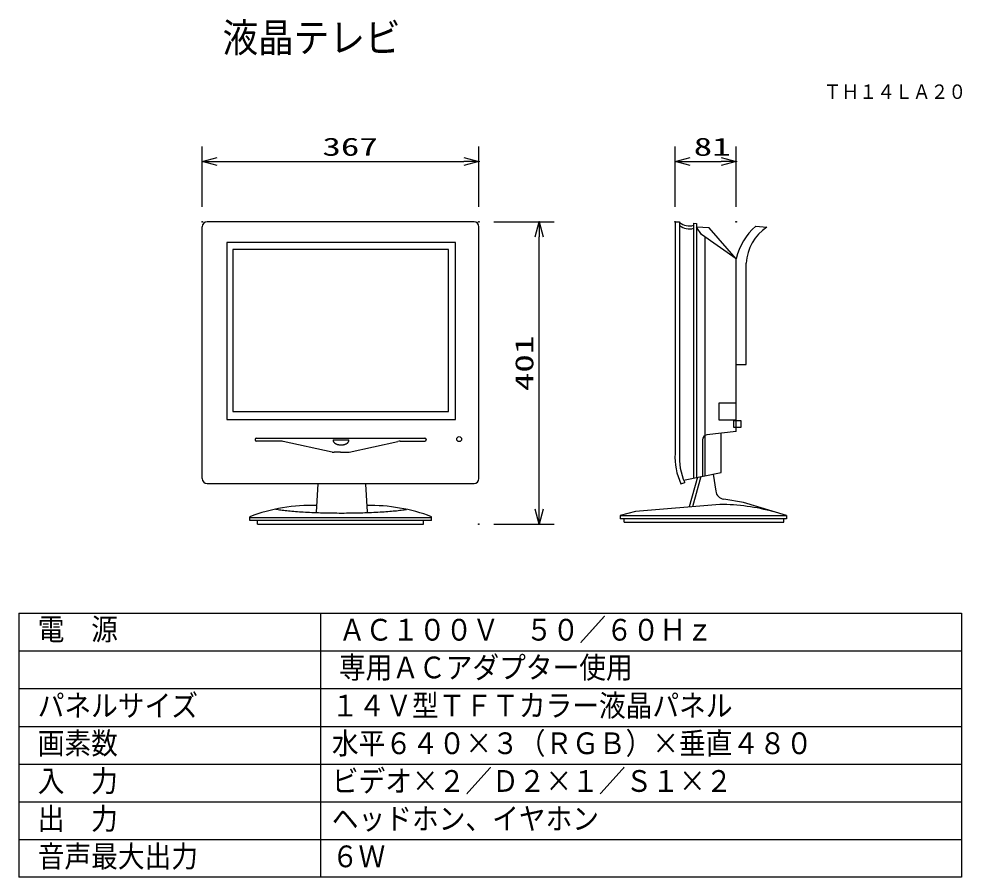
# Model space of a CAD drawing. Units: millimetres, scale not verified. Extents: x -63 to 63, y -41 to 73.
import ezdxf
from ezdxf.enums import TextEntityAlignment as Align

# ---------------------------------------------------------------- set-up
doc = ezdxf.new("R2010")
doc.units = ezdxf.units.MM
doc.header["$LTSCALE"] = 0.165555
doc.header["$PDMODE"] = 32
doc.header["$PDSIZE"] = 0.0828
for name, color, linetype in [('0-0_MOJI1', 2, 'Continuous'), ('0-1_GAIKEI', 7, 'Continuous'), ('0-2_TOUROKU', 3, 'Continuous'), ('0-3_WAKU', 7, 'Continuous')]:
    doc.layers.add(name, color=color, linetype=linetype)
doc.styles.add('ＭＳ ゴシック', font='')
doc.styles.get('ＭＳ ゴシック').set_extended_font_data('MS Gothic')

# ---------------------------------------------------------------- blocks, each defined once
blk = doc.blocks.new('_OPEN30')
at = {"layer": '0-3_WAKU'}
blk.add_line((0, 0), (-1, 0), dxfattribs=at)
blk.add_lwpolyline([(-1, 0.26795), (0, 0), (-1, -0.26795)], dxfattribs=at)

msp = doc.modelspace()

# ---------------------------------------------------------------- linework, layer by layer
at = {"layer": '0-1_GAIKEI'}
for p, q in [((-38.1817, 11.7922), (-38.1817, 45.1902)), ((-2.1326, 45.8412), (-37.5307, 45.8412)), ((-1.4816, 11.7922), (-1.4816, 45.1902)), ((24.5264, 45.8224), (24.5264, 15.1229)), ((24.5264, 45.8224), (25.1203, 45.8224)), ((26.9766, 45.6624), (27.3401, 45.6309)), ((29.0556, 45.0343), (27.3401, 45.116)), ((32.6264, 40.9521), (29.0556, 45.0343)), ((35.2251, 45.257), (36.7101, 45.1086)), ((32.6264, 18.0088), (32.6264, 40.9521)), ((33.9628, 26.9242), (33.9628, 40.3583)), ((32.7006, 26.9242), (33.9628, 26.9242)), ((32.6264, 18.0088), (28.7396, 17.57)), ((30.6148, 12.5845), (30.6148, 17.7905)), ((28.1646, 16.9234), (28.1646, 12.0798)), ((25.6564, 11.5932), (30.6148, 12.5845)), ((25.3051, 11.1015), (25.7946, 11.2686)), ((27.5051, 11.9628), (26.4004, 8.0188)), ((29.5644, 12.3745), (29.9053, 10.1254)), ((-37.5306, 11.1412), (-2.1326, 11.1412)), ((-22.8443, 11.0864), (-23.0634, 7.3291)), ((-16.5451, 11.0317), (-16.326, 7.3838)), ((33.5848, 8.5914), (30.9736, 9.037)), ((30.4663, 8.3687), (19.2546, 7.4038)), ((39.302, 6.8843), (33.5848, 8.5914)), ((-31.8824, 6.234), (-31.8824, 6.7268)), ((-7.7809, 6.234), (-7.7809, 6.7268)), ((39.302, 6.4389), (17.2499, 6.4389)), ((17.7696, 5.9936), (17.7696, 6.4389)), ((38.9308, 5.9936), (38.9308, 6.4389)), ((39.302, 6.8843), (39.302, 6.4389)), ((-7.7809, 6.234), (-31.8824, 6.234)), ((-30.8417, 5.7412), (-30.8417, 6.234)), ((-30.8417, 5.7412), (-8.8216, 5.7412)), ((-8.8216, 5.7412), (-8.8216, 6.234)), ((17.7696, 5.9936), (38.9308, 5.9936))]:
    msp.add_line(p, q, dxfattribs=at)
at = {"layer": '0-1_GAIKEI', "color": 1}
for p, q in [((25.1203, 45.8224), (25.1203, 15.1229)), ((26.9766, 45.6624), (26.9766, 11.8571)), ((27.3401, 45.6309), (27.3401, 11.8571)), ((28.0161, 44.1437), (27.3401, 45.1312)), ((32.6264, 40.9521), (28.0161, 44.1437)), ((28.4616, 43.8245), (28.4616, 12.154)), ((32.6264, 21.8029), (30.3178, 21.8029)), ((-31.1703, 16.9676), (-31.1703, 16.914)), ((-31.0076, 17.1304), (-8.6557, 17.1304)), ((-27.7155, 16.7513), (-31.0076, 16.7513)), ((-20.9555, 15.2989), (-27.4364, 16.721)), ((-20.8112, 16.9303), (-18.7425, 16.9303)), ((-18.7078, 15.2989), (-12.2269, 16.721)), ((-11.9478, 16.7513), (-8.6557, 16.7513)), ((-8.493, 16.9676), (-8.493, 16.914)), ((-19.8316, 15.2687), (-20.6764, 15.2687)), ((-19.8316, 15.2687), (-18.9868, 15.2687)), ((27.955, 12.0527), (26.8356, 8.0562)), ((-31.8824, 6.6173), (-7.7809, 6.6173)), ((17.2499, 6.8843), (39.302, 6.8843))]:
    msp.add_line(p, q, dxfattribs=at)
for points in [[(-34.9383, 19.6396), (-4.6154, 19.6396), (-4.6154, 43.0846), (-34.9383, 43.0846)], [(32.2551, 18.6113), (33.2946, 18.6113), (33.2946, 19.4278), (32.2551, 19.4278)]]:
    msp.add_lwpolyline(points, close=True, dxfattribs=at)
at = {"layer": '0-1_GAIKEI'}
msp.add_lwpolyline([(-34.1167, 20.68), (-5.5466, 20.68), (-5.5466, 42.1538), (-34.1167, 42.1538)], close=True, dxfattribs=at)
at = {"layer": '0-1_GAIKEI', "color": 1}
for points in [[(30.3178, 21.8029), (30.3178, 19.5762), (32.6264, 19.5762)], [(-20.8112, 16.9303), (-20.8147, 16.9113), (-20.8172, 16.8923), (-20.8187, 16.8733), (-20.819, 16.8542), (-20.8184, 16.8352), (-20.8167, 16.8161), (-20.814, 16.7971), (-20.8102, 16.7782), (-20.8054, 16.7593), (-20.7995, 16.7405), (-20.7927, 16.7219), (-20.7848, 16.7034), (-20.7759, 16.685), (-20.766, 16.6668), (-20.7551, 16.6488), (-20.7432, 16.6311), (-20.7304, 16.6135), (-20.7166, 16.5962), (-20.7019, 16.5791), (-20.6862, 16.5623), (-20.6697, 16.5459), (-20.6522, 16.5297), (-20.6339, 16.5138), (-20.6147, 16.4983), (-20.5946, 16.4832), (-20.5738, 16.4684), (-20.5521, 16.454), (-20.5297, 16.4401), (-20.5065, 16.4265), (-20.4826, 16.4134), (-20.4579, 16.4007), (-20.4326, 16.3885), (-20.4067, 16.3767), (-20.3801, 16.3654), (-20.3529, 16.3546), (-20.3251, 16.3443), (-20.2968, 16.3346), (-20.2679, 16.3253), (-20.2386, 16.3166)], [(-20.2386, 16.3166), (-20.2088, 16.3084), (-20.1786, 16.3008), (-20.1479, 16.2937), (-20.1169, 16.2872), (-20.0856, 16.2813), (-20.0539, 16.2759), (-20.022, 16.2712), (-19.9898, 16.267), (-19.9574, 16.2634), (-19.9248, 16.2604), (-19.8921, 16.258), (-19.8593, 16.2562), (-19.8263, 16.255), (-19.7934, 16.2544), (-19.7604, 16.2544), (-19.7274, 16.255), (-19.6945, 16.2562), (-19.6616, 16.258), (-19.6289, 16.2604), (-19.5963, 16.2634), (-19.5639, 16.267), (-19.5318, 16.2712), (-19.4998, 16.2759), (-19.4682, 16.2813), (-19.4368, 16.2872), (-19.4058, 16.2937), (-19.3752, 16.3008), (-19.3449, 16.3084), (-19.3151, 16.3166), (-19.2858, 16.3253), (-19.257, 16.3346), (-19.2286, 16.3443), (-19.2009, 16.3546), (-19.1737, 16.3654), (-19.1471, 16.3767), (-19.1211, 16.3885), (-19.0958, 16.4007), (-19.0712, 16.4134), (-19.0473, 16.4265)], [(-19.0473, 16.4265), (-19.0241, 16.4401), (-19.0016, 16.454), (-18.98, 16.4684), (-18.9591, 16.4832), (-18.9391, 16.4983), (-18.9199, 16.5138), (-18.9015, 16.5297), (-18.8841, 16.5459), (-18.8675, 16.5623), (-18.8519, 16.5791), (-18.8371, 16.5962), (-18.8233, 16.6135), (-18.8105, 16.6311), (-18.7986, 16.6488), (-18.7877, 16.6668), (-18.7778, 16.685), (-18.769, 16.7034), (-18.7611, 16.7219), (-18.7542, 16.7405), (-18.7484, 16.7593), (-18.7435, 16.7782), (-18.7398, 16.7971), (-18.737, 16.8161), (-18.7353, 16.8352), (-18.7347, 16.8542), (-18.7351, 16.8733), (-18.7365, 16.8923), (-18.739, 16.9113), (-18.7425, 16.9303)], [(-28.4296, 7.7351), (-28.2755, 7.708), (-28.1128, 7.6815), (-27.9418, 7.6554), (-27.7626, 7.6299), (-27.5753, 7.605), (-27.3802, 7.5807), (-27.1774, 7.557), (-26.9672, 7.5339), (-26.7498, 7.5115), (-26.5253, 7.4898), (-26.294, 7.4688), (-26.0561, 7.4486), (-25.8119, 7.429), (-25.5616, 7.4103), (-25.3055, 7.3923), (-25.0438, 7.3752), (-24.7767, 7.3588), (-24.5045, 7.3434), (-24.2276, 7.3287), (-23.9461, 7.315), (-23.6604, 7.3021), (-23.3707, 7.2901), (-23.0774, 7.279), (-22.7807, 7.2689), (-22.4809, 7.2596), (-22.1782, 7.2513), (-21.8731, 7.244), (-21.5658, 7.2376), (-21.2567, 7.2322), (-20.9459, 7.2277), (-20.6339, 7.2242), (-20.3209, 7.2217), (-20.0073, 7.2201), (-19.6933, 7.2196), (-19.3793, 7.22), (-19.0656, 7.2214), (-18.7525, 7.2237), (-18.4403, 7.2271), (-18.1293, 7.2314)], [(-18.1293, 7.2314), (-17.8199, 7.2366), (-17.5123, 7.2429), (-17.2068, 7.2501), (-16.9037, 7.2582), (-16.6034, 7.2673), (-16.3062, 7.2773), (-16.0122, 7.2882), (-15.7219, 7.3), (-15.4355, 7.3128), (-15.1533, 7.3264), (-14.8756, 7.3409), (-14.6027, 7.3562), (-14.3347, 7.3724), (-14.0721, 7.3894), (-13.815, 7.4073), (-13.5637, 7.4259), (-13.3185, 7.4453), (-13.0796, 7.4654), (-12.8472, 7.4863), (-12.6216, 7.5079), (-12.4029, 7.5302), (-12.1915, 7.5531), (-11.9875, 7.5767), (-11.7911, 7.601), (-11.6025, 7.6258), (-11.422, 7.6512), (-11.2496, 7.6771), (-11.0855, 7.7036)]]:
    msp.add_lwpolyline(points, dxfattribs=at)
at = {"layer": '0-1_GAIKEI'}
msp.add_lwpolyline([(19.2546, 7.4038), (17.2499, 6.8843), (17.2499, 6.4389)], dxfattribs=at)
at = {"layer": '0-1_GAIKEI', "color": 1}
msp.add_circle((-4.1109, 17.0209), 0.3285, dxfattribs=at)
at = {"layer": '0-1_GAIKEI'}
for centre, radius, start, end in [((-37.5307, 45.1902), 0.651, 90, 180), ((-2.1326, 45.1902), 0.651, 0, 90), ((26.3826, 47.2326), 1.9373, 229.34065, 287.85545), ((40.3817, 39.2073), 7.9492, 130.44325, 167.32028), ((39.925, 40.0797), 5.9687, 122.59067, 177.3243), ((28.8156, 16.9234), 0.651, 96.70737, 180), ((32.3825, 14.5581), 7.8764, 175.8883, 206.03072), ((-37.5306, 11.7922), 0.651, 180, 270), ((-2.1326, 11.7922), 0.651, 270, 0), ((31.1927, 10.3205), 1.302, 188.61881, 260.31475), ((-23.7126, -14.8337), 23.0564, 88.24948, 110.75308), ((-15.9507, -14.8337), 23.0564, 69.24692, 91.06644), ((30.1598, -20.3998), 28.7701, 74.957, 89.38966)]:
    msp.add_arc(centre, radius, start, end, dxfattribs=at)
at = {"layer": '0-1_GAIKEI', "color": 1}
for centre, radius, start, end in [((26.3826, 46.8357), 1.9373, 229.34065, 287.85545), ((-31.0076, 16.9676), 0.1628, 90, 180), ((-31.0076, 16.914), 0.1628, 180, 270), ((-27.7155, 15.4492), 1.302, 77.6237, 90), ((-11.9478, 15.4492), 1.302, 90, 102.3763), ((-8.6557, 16.9676), 0.1628, 0, 90), ((-8.6557, 16.914), 0.1628, 270, 0), ((-20.6764, 16.5707), 1.302, 257.6237, 270), ((-18.9868, 16.5707), 1.302, 270, 282.3763), ((32.9539, 14.5071), 7.8577, 175.50519, 204.33917)]:
    msp.add_arc(centre, radius, start, end, dxfattribs=at)
at = {"layer": '0-2_TOUROKU'}
for p, q in [((-38.1817, 47.8366), (-38.1817, 55.8366)), ((-1.4816, 47.8366), (-1.4816, 55.8366)), ((24.5264, 47.8366), (24.5264, 55.8366)), ((32.6191, 47.8366), (32.6191, 55.8366)), ((-36.1817, 53.8366), (-3.4816, 53.8366)), ((26.5264, 53.8366), (30.6191, 53.8366)), ((0.4844, 45.8412), (8.4844, 45.8412)), ((6.4844, 7.7412), (6.4844, 43.8412)), ((0.4844, 5.7412), (8.4844, 5.7412))]:
    msp.add_line(p, q, dxfattribs=at)
at = {"layer": '0-3_WAKU', "color": 4}
for p, q in [((-62.5001, -6.0733), (62.5001, -6.0733)), ((-62.5001, -6.0733), (-62.5001, -41.0734)), ((-22.5, -6.0733), (-22.5, -41.0734)), ((62.5001, -6.0733), (62.5001, -41.0734)), ((62.5001, -41.0734), (-62.5001, -41.0734))]:
    msp.add_line(p, q, dxfattribs=at)
at = {"layer": '0-3_WAKU', "color": 1}
for p, q in [((-62.5001, -11.0733), (62.5001, -11.0733)), ((-62.5001, -16.0733), (62.5001, -16.0733)), ((-62.5001, -21.0733), (62.5001, -21.0733)), ((-62.5001, -26.0733), (62.5001, -26.0733)), ((-62.5001, -31.0733), (62.5001, -31.0733)), ((-62.5001, -36.0733), (62.5001, -36.0733))]:
    msp.add_line(p, q, dxfattribs=at)
at = {"layer": '0-3_WAKU'}
for p in [(-1.4816, 53.8366), (32.6191, 53.8366), (-38.1817, 45.8366), (-1.5156, 45.8412), (-1.4816, 45.8366), (6.4844, 45.8412), (24.5264, 45.8366), (32.6191, 45.8366), (-1.5156, 5.7412)]:
    msp.add_point(p, dxfattribs=at)

# ---------------------------------------------------------------- block references
at = {"layer": '0-2_TOUROKU', "xscale": 2, "yscale": 2}
for p, rotation in [((-38.1817, 53.8366), 180), ((24.5264, 53.8366), 180), ((6.4844, 45.8412), 90), ((6.4844, 5.7412), 270)]:
    msp.add_blockref('_OPEN30', p, dxfattribs=dict(at, rotation=rotation))
for p in [(-1.4816, 53.8366), (32.6191, 53.8366)]:
    msp.add_blockref('_OPEN30', p, dxfattribs=at)

# ---------------------------------------------------------------- texts
at = {"layer": '0-0_MOJI1', "style": 'ＭＳ ゴシック', "width": 0.9}
for s, height, p in [('液晶テレビ', 3.849, (-35.5001, 67.1867)), ('電\u3000源', 2.886, (-60.0001, -10.5033)), ('ＡＣ１００Ｖ\u3000５０／６０Ｈｚ ', 2.886, (-20.0694, -10.5721)), ('専用ＡＣアダプター使用', 2.886, (-20.0694, -15.5721)), ('パネルサイズ', 2.886, (-60.0001, -20.6284)), ('１４Ｖ型ＴＦＴカラー液晶パネル', 2.886, (-21, -20.6284)), ('画素数', 2.886, (-60.0001, -25.6284)), ('水平６４０×３（ＲＧＢ）×垂直４８０', 2.886, (-21, -25.6284)), ('入\u3000力', 2.886, (-60.0001, -30.6285)), ('ビデオ×２／Ｄ２×１／Ｓ１×２', 2.886, (-21, -30.6285)), ('出\u3000力', 2.886, (-60.0001, -35.6285)), ('ヘッドホン、イヤホン', 2.886, (-21, -35.6285)), ('音声最大出力', 2.886, (-60.0001, -40.6285)), ('６Ｗ', 2.886, (-21, -40.6285))]:
    msp.add_text(s, height=height, dxfattribs=at).set_placement(p, align=Align.BOTTOM_LEFT)
at = {"layer": '0-2_TOUROKU', "color": 1, "style": 'ＭＳ ゴシック', "width": 0.9}
msp.add_text('ＴＨ１４ＬＡ２０', height=1.924, dxfattribs=at).set_placement((44.2334, 61.5567), align=Align.BOTTOM_LEFT)
at = {"layer": '0-2_TOUROKU', "style": 'ＭＳ ゴシック', "width": 1.5}
for s, p in [('367', (-22.2483, 53.874)), ('81', (26.9894, 53.874))]:
    msp.add_text(s, height=2.406, dxfattribs=at).set_placement(p, align=Align.BOTTOM_LEFT)
msp.add_text('401', height=2.406, rotation=90, dxfattribs=at).set_placement((6.447, 23.3745), align=Align.BOTTOM_LEFT)

doc.saveas('drawing.dxf')
